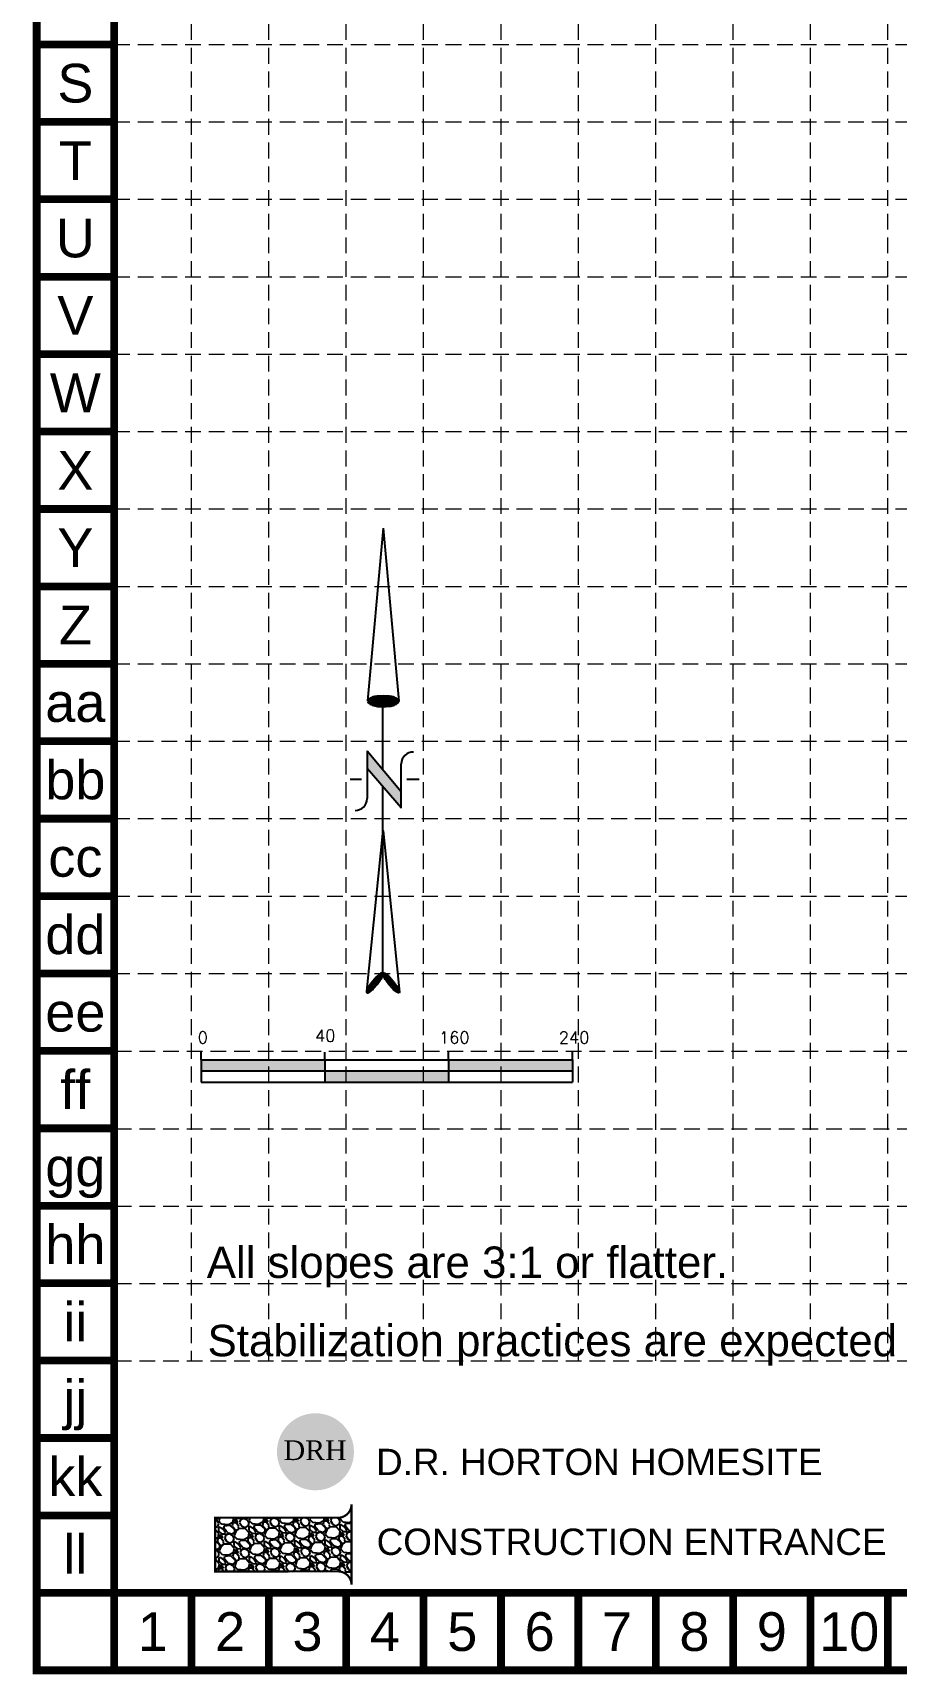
# Model space of a CAD drawing. Header units: feet. Extents: x 2703040 to 2706245, y 7093258 to 7095263.
# Drawn here: x 2703040 to 2703598, y 7093258 to 7094318 of the extents above; entities that cross this region are included whole.
import ezdxf
from ezdxf.enums import TextEntityAlignment as Align

# ---------------------------------------------------------------- set-up
doc = ezdxf.new("R2010")
doc.units = ezdxf.units.FT
doc.header["$LTSCALE"] = 24
doc.header["$MEASUREMENT"] = 0
doc.linetypes.add('HIDDEN', pattern=[0.375, 0.25, -0.125])
doc.linetypes.add('SOLID', pattern=[0])
for name, color, linetype in [('BASE', 7, 'Continuous'), ('GRID', 254, 'HIDDEN'), ('LEGEND', 7, 'Continuous'), ('NARROW', 7, 'Continuous'), ('PSSWR-TXT', 20, 'SOLID')]:
    doc.layers.add(name, color=color, linetype=linetype)
doc.styles.add('DRHorton', font='dutcheb.ttf')
doc.styles.add('L120', font='romans.shx', dxfattribs={"oblique": 15, "height": 6})
doc.styles.add("L200'", font='ARIAL.TTF', dxfattribs={"height": 0.001968503937008})
doc.styles.get("Standard").update_dxf_attribs({"font": 'ARIAL.TTF'})

# ---------------------------------------------------------------- blocks, each defined once
blk = doc.blocks.new('North Arrow')
at = {"layer": 'NARROW'}
for p, q in [((32.43254981860446, 3.058265073213988), (32.43254981860446, 4.631385762768332)), ((28.76667448424996, -2.091662794246076), (34.01874137947743, 2.319861484284047)), ((36.17825519122562, 2.333068732823449), (30.46489879658111, 2.333068732823449)), ((36.15693846157228, 2.319861484284047), (31.03953994826952, -2.091662794246076)), ((0, 0), (22.36344290151465, 2.002084736559482)), ((0, 0), (22.3340256442134, -2.022002755547874)), ((39.10239171702415, 0.006637234364461619), (59.96415737125062, 2.108618273159664)), ((21.65859055236069, -0.04755806894536363), (21.65587945617517, -0.04755806894536363)), ((31.2002493849468, -0.04755806894536363), (21.65859055236069, -0.04755806894536363)), ((28.76667448424996, -2.091662794246076), (34.95439482978327, -2.091662794246076)), ((57.4539157862273, -0.04755806894536363), (33.41071549255503, -0.04755806894536363)), ((59.8310793026576, -2.141789640390925), (39.04486644576536, -0.007715046158409677)), ((57.69334596529006, -0.02703537367779063), (57.76929195033517, -0.01344045038422337)), ((57.76514189648879, -0.05039075473177945), (57.69334596529006, -0.02703537367779063)), ((32.43254981860446, -4.261561808689294), (32.43254981860446, -2.800806882678444))]:
    blk.add_line(p, q, dxfattribs=at)
blk.add_lwpolyline([(22.36469003275943, -2.029144276148145), (22.58571216360451, -1.926685835660464, 0.09157658552841703), (22.86600292222374, -1.437143250313966, 0.04830551554414139), (23.03449076013294, -0.7510674610057322), (23.07365352004581, -0.007926344824227272), (23.0138871940153, 0.8191116749912908, 0.04830551554426889), (22.86600292222374, 1.421290560665511, 0.0915765855283463), (22.58571216360451, 1.91083314601201), (22.36469003275943, 2.01329158649969), (22.14366790191434, 1.91083314601201, 0.09157658552851158), (21.86337714329511, 1.421290560665511, 0.04830551554418233), (21.71549287155813, 0.8191116749912908), (21.65572654552761, -0.007926344824227272), (21.71549287155813, -0.8349643646397453, 0.04830551554422624), (21.86337714329511, -1.437143250313966, 0.09157658552816902), (22.14366790191434, -1.926685835660464)], format="xyb", close=True, dxfattribs=at)
for points in [[(57.45558378554506, -0.03134526075882604), (57.43996657389744, 0.0836624617477355, -0.06681784727068599), (57.67471216397553, 0.4712181194372533, -0.03073031192727785), (58.00862399094058, 0.8372912985578296), (58.52165351551321, 1.292257312707079), (59.07299621394941, 1.699951556056476, -0.03073031192742202), (59.50028108291463, 1.950818694931513, -0.06681784727061153), (59.92804734067704, 2.100220530974184), (60.03732810972451, 2.061125939999329)], [(60.03732810972451, 2.061125939999329), (60.05294532137214, 1.946118217492767, -0.06681784727066456), (59.81819973129404, 1.558562559803249, -0.03073031192683177), (59.43379851860755, 1.137137013811298), (58.97125837981093, 0.7375233665334235), (58.41991568137473, 0.3298291232385964, -0.03073031192764033), (57.99263081235495, 0.07896198436355917, -0.03669233332525137), (57.76236303227506, -0.01733721801429056)], [(57.45558378554506, -0.03527464659782709), (57.43996657389744, -0.150282369049819, 0.06681784727068599), (57.67471216397553, -0.5378380267393368, 0.03073031192727785), (58.00862399094058, -0.903911205859913), (58.52165351551321, -1.358877220063732), (59.07299621394941, -1.766571463358559, 0.03073031192742202), (59.50028108291463, -2.017438602233597, 0.06681784727061153), (59.92804734067704, -2.166840438276267), (60.03732810972451, -2.127745847301412)], [(60.03732810972451, -2.127745847301412), (60.05294532137214, -2.012738124794851, 0.06681784727066456), (59.81819973129404, -1.625182467105333, 0.03073031192683177), (59.43379851860755, -1.203756921113381), (58.97125837981093, -0.804143273835507), (58.41991568137473, -0.3964490305406798, 0.03073031192764033), (57.99263081235495, -0.1455818916656426, 0.03669233332525137), (57.76236303227506, -0.04928268934236257)]]:
    blk.add_lwpolyline(points, format="xyb", dxfattribs=at)
for centre, start, end in [((30.46491631666868, 3.862994872579293), 178.8769027564139, 270), ((34.95439482978327, -3.621588933947351), 358.8769027564139, 90)]:
    blk.add_arc(centre, 1.529926139739004, start, end, dxfattribs=at)
for points in [[(31.04573626156707, -2.092600781761575), (36.15173163068903, 2.358604768796795), (28.74698772917327, -2.064361571265181), (34.01267678058502, 2.358604768796795)], [(23.02743242273209, -0.7618279882990464), (21.67003612299595, -0.04525802260104683), (23.06525461068304, -0.04525802260104683), (21.71626324154204, 0.8195677980802429)], [(23.06525461068304, -0.04525802260104683), (21.71626324154204, 0.8195677980802429), (23.01902749208239, 0.7489697719211108), (21.85494459723486, 1.41965102062386)], [(23.01902749208239, 0.7489697719211108), (21.85494459723486, 1.41965102062386), (22.86773874044229, 1.437300527177285), (22.14491470462235, 1.910307302568981)], [(22.86773874044229, 1.437300527177285), (22.14491470462235, 1.910307302568981), (22.58617356370451, 1.910307302568981), (22.35503797086494, 2.002084736559482)], [(57.44388876337325, 0.08001449623407098), (57.69525844847522, -0.01106567331589758), (57.49810575425727, 0.2124947428819723), (57.77083364797363, -0.01106567331589758)], [(57.450460519849, -0.04004572727353661), (57.68868669199946, -0.016585683588346), (57.44388876337325, 0.08001449623407098), (57.69525844847522, -0.01106567331589758)], [(57.49810575425727, 0.2124947428819723), (57.77083364797363, -0.01106567331589758), (57.59996797960412, 0.3891350717640307), (57.940056377156, 0.06345446541672572)], [(57.59996797960412, 0.3891350717640307), (57.940056377156, 0.06345446541672572), (57.68211493557828, 0.4981552747267415), (58.06984856753843, 0.1324545938769006)], [(57.68211493557828, 0.4981552747267415), (58.06984856753843, 0.1324545938769006), (57.83819415180915, 0.663755583063903), (58.29493122679196, 0.2580348277115263)], [(57.83819415180915, 0.663755583063903), (58.29493122679196, 0.2580348277115263), (58.02877508955135, 0.8569559427633067), (58.51837094691291, 0.405695102581376)], [(58.02877508955135, 0.8569559427633067), (58.51837094691291, 0.405695102581376), (58.26042950528063, 1.069476338470849), (58.73031009321494, 0.5657754006460891)], [(58.26042950528063, 1.069476338470849), (58.73031009321494, 0.5657754006460891), (58.51837094691291, 1.297176762400341), (59.04904028220699, 0.8114158579883224)], [(58.51837094691291, 1.297176762400341), (59.04904028220699, 0.8114158579883224), (58.69580837170361, 1.422756996180397), (59.26097942850902, 0.9949561996836565)], [(59.26426530671961, 0.9963362022790534), (58.69416543257103, 1.419996991044172), (59.44663154890804, 1.149516487475921), (59.00303798687673, 1.64907741756906)], [(59.44663154890804, 1.149516487475921), (59.00303798687673, 1.64907741756906), (59.61749721722299, 1.335816834307479), (59.27576588053853, 1.822957741314895)], [(59.61749721722299, 1.335816834307479), (59.27576588053853, 1.822957741314895), (59.80972109409777, 1.551097235151246), (59.4926338442383, 1.954057985367399)], [(59.80972109409777, 1.551097235151246), (59.4926338442383, 1.954057985367399), (59.93129858887187, 1.730497569169529), (59.69471535579942, 2.039618144699489)], [(59.93129858887187, 1.730497569169529), (59.69471535579942, 2.039618144699489), (60.05287608364597, 1.941637962281675), (59.93129858887187, 2.103098262887215)], [(60.05287608364597, 1.941637962281675), (59.93129858887187, 2.103098262887215), (60.03644669248388, 2.064458190925507)], [(22.86773874044229, -1.439569039612252), (21.72466817219174, -0.8747848301754857), (23.02743242273209, -0.7618279882990464), (21.67003612299595, -0.04525802260104683)], [(22.5777686330548, -1.930225321557373), (21.86334952788457, -1.446628842222708), (22.86773874044229, -1.439569039612252), (21.72466817219174, -0.8747848301754857)], [(22.36344290151465, -2.014942952937417), (22.14491470462235, -1.930225321557373), (22.5777686330548, -1.930225321557373), (21.86334952788457, -1.446628842222708)], [(57.4373170068975, -0.1421659174229717), (57.68868669199946, -0.02210569386079442), (57.450460519849, -0.04004572727353661), (57.68868669199946, -0.016585683588346)], [(57.45703227632475, -0.1932260124704044), (57.69525844847522, -0.02762570418781252), (57.4373170068975, -0.1421659174229717), (57.68868669199946, -0.02210569386079442)], [(57.52603571929285, -0.3257062591183058), (57.76426189149788, -0.05108574781843345), (57.45703227632475, -0.1932260124704044), (57.69525844847522, -0.02762570418781252)], [(57.63446970111545, -0.4802665469105705), (57.90062583830149, -0.1021458429204358), (57.52603571929285, -0.3257062591183058), (57.76426189149788, -0.05108574781843345)], [(57.78397716092513, -0.6624268860650773), (58.09120677609826, -0.2001260253382497), (57.63446970111545, -0.4802665469105705), (57.90062583830149, -0.1021458429204358)], [(57.97455809866733, -0.8735672791772231), (58.33600470472447, -0.3477863002626691), (57.78397716092513, -0.6624268860650773), (58.09120677609826, -0.2001260253382497)], [(58.24071423585337, -1.113687726247008), (58.61366141578401, -0.5423666625029), (57.97455809866733, -0.8735672791772231), (58.33600470472447, -0.3477863002626691)], [(58.61366141578401, -1.433848322321865), (58.92746278743289, -0.771447089027788), (58.24071423585337, -1.113687726247008), (58.61366141578401, -0.5423666625029)], [(58.91431927448139, -1.64498871543401), (59.20019068109468, -1.004667523229728), (58.61366141578401, -1.433848322321865), (58.92746278743289, -0.771447089027788)], [(59.11804372517508, -1.794028992899257), (59.56985198281473, -1.35518817585762), (58.91760515269198, -1.651888728247286), (59.20019068109468, -1.011567536097573)], [(59.34805520177179, -1.927889242142555), (59.81300697236293, -1.62152867174882), (59.11804372517508, -1.794028992899257), (59.56985198281473, -1.35518817585762)], [(59.53699320043597, -1.324828119304584), (59.41377276652929, -1.18406785724801), (59.20840537670301, -1.014327541233797)], [(59.58299549571166, -2.052089473381784), (59.92801271066128, -1.787128980031412), (59.34805520177179, -1.927889242142555), (59.81300697236293, -1.62152867174882)], [(59.78343406819477, -2.12522960951901), (60.04630432717022, -2.007929391147627), (59.58299549571166, -2.052089473381784), (59.92801271066128, -1.787128980031412)], [(59.92308389326354, -2.166629686616943), (60.03808963156189, -2.132129622386856), (59.78343406819477, -2.12522960951901), (60.04630432717022, -2.007929391147627)]]:
    blk.add_solid(points, dxfattribs=at)
blk = doc.blocks.new('DRHorton')
h = blk.add_hatch(color=1)
h.paths.add_polyline_path([(78.69822540696084, 25.78470422915278, 1), (40.43404856909645, 25.78470422915278, 1)])
h.paths.add_polyline_path([(42.32948281545312, 17.90510793809595), (76.50029822822269, 17.90510793809595), (76.50029822822269, 34.86907338622756), (42.32948281545312, 34.86907338622756)], flags=24)
at = {"layer": 'BASE', "color": 176, "style": 'DRHorton'}
blk.add_text('DRH', height=9.814143575853077, dxfattribs=at).set_placement((59.39083912051757, 21.64263810623019), align=Align.CENTER)

msp = doc.modelspace()

# ---------------------------------------------------------------- hatches: boundary and pattern name
h = msp.add_hatch(color=7)
h.paths.add_polyline_path([(2703228.511814552, 7093647.584164031), (2703228.511814552, 7093654.791673563), (2703148.511814552, 7093654.791673563), (2703148.511814552, 7093647.584164031)])
h.paths.add_polyline_path([(2703228.511814552, 7093647.584164031), (2703228.511814552, 7093640.376654497), (2703308.511814552, 7093640.376654497), (2703308.511814552, 7093647.584164031)])
h.paths.add_polyline_path([(2703308.511814552, 7093654.791673563), (2703308.511814552, 7093647.584164031), (2703388.511814552, 7093647.584164031), (2703388.511814552, 7093654.791673563)])
at = {"layer": 'LEGEND'}
h = msp.add_hatch(dxfattribs=at)
h.set_pattern_fill('GRAVEL', color=4, scale=13.86260568, angle=-43.93425516442545, style=0)
h.set_pattern_definition([(184.0785448355745, (2683781.017764823, 7084938.73219178), (-166.4286700967142, -12.90012517742085), [1.865019517764479, -184.6372649612198]), (141.0354448355745, (2683779.157465138, 7084938.599544423), (129.4138602394132, -105.4370453932617), [3.200432048130244, -316.8426757266543]), (88.57614483557452, (2683776.669016144, 7084940.612100129), (-5.972092990332666, -205.9959002309948), [2.256665853435843, -223.410196742262]), (223.3394448355745, (2683770.371077337, 7084941.867505577), (202.3494565874276, 190.0410600042652), [2.914446492951841, -288.5301473518095]), (248.8994448355745, (2683768.251399139, 7084939.867265717), (65.50494608534305, 167.8872980571533), [2.857845473960401, -282.9270900750387]), (313.3394448355745, (2683767.22255452, 7084937.201035835), (-190.0410600042652, 202.3494565874276), [2.914446492951842, -288.5301473518097]), (353.7599448355745, (2683769.22279438, 7084935.081357636), (-225.9618184656925, 25.20873596645902), [3.854206394604723, -381.5661280885427]), (28.32104483557454, (2683773.054162649, 7084934.662430281), (281.4840208457129, 152.2968542455485), [3.638767639731842, -360.2381210969034]), (77.49534483557453, (2683776.257381607, 7084936.388705989), (45.17437409372704, 206.7252144442179), [2.924316668195983, -289.5076689913325]), (131.3021448355745, (2683776.890553946, 7084939.243655989), (100.1944043642565, -115.7844812647519), [3.33855905112576, -163.5893241921339]), (178.4631448355746, (2683774.687008331, 7084941.751713649), (-225.5971937077956, 5.607425712902529), [4.317480813824645, -427.4309194085705]), (94.87984483557395, (2683780.158031655, 7084932.245532855), (-12.17086815776775, 127.2260892314278), [1.473608846389677, -145.8878996098335]), (127.5349448355745, (2683780.032677116, 7084933.713806668), (110.5418284659224, -145.004239039005), [2.803531784906161, -277.5503121107826]), (181.0657448355745, (2683778.324633455, 7084935.936960949), (-9.618329288966425, -9.982970342685796), [1.960463557871263, -17.64421360865842]), (159.2643448355745, (2683778.780024905, 7084937.808199861), (69.1514989505941, -28.12568123538545), [1.05574832337744, -104.5187097240132]), (247.8671448355745, (2683777.792667408, 7084938.181993685), (18.872015203665, 39.56722993761016), [1.493044219553041, -73.1593746971842]), (347.0295448355745, (2683777.230153467, 7084936.798963907), (49.185558529643, -8.889000615437), [2.424971748996721, -78.40721656601069]), (117.6308448355745, (2683779.593247923, 7084936.254682013), (10.34762789120101, -29.21960811811938), [1.753494855068871, -42.08391810946996]), (332.4552448355745, (2683772.002546401, 7084943.760622947), (128.6846032997516, -66.23445528814518), [2.456453726496, -243.1895427403597]), (26.4119448355745, (2683774.18056715, 7084942.624655836), (-145.7334315479331, -71.33940156981214), [2.060828822994481, -204.0216237356775]), (249.2643448355745, (2683781.516913185, 7084938.251275464), (28.12568123538545, 69.1514989505941), [2.111482784149199, -103.4629752632414]), (299.6762448355745, (2683780.769325537, 7084936.27656047), (-70.97478566293834, 126.1321132536505), [2.456453726496, -243.1895427403597]), (295.5097448355746, (2683766.039184087, 7084937.571183249), (-30.67824056389458, 68.05754384367992), [2.368842058598401, -116.0733163217443]), (250.8408448355745, (2683767.059359269, 7084935.433273004), (55.88686405797939, 157.9042303847837), [1.98482015605104, -196.4974865637722]), (22.86714483557454, (2683771.998416545, 7084928.172124947), (68.0575767094049, 30.67816820659275), [2.111482784149202, -103.4629752632415]), (333.4197448355745, (2683773.943960264, 7084928.992640784), (-168.251846822925, 85.10644735384177), [2.323802452744081, -230.0558190044083]), (25.50974483557454, (2683767.106762591, 7084932.885104841), (-68.05754384367992, -30.67824056389454), [1.184421029299201, -117.2577373510436]), (57.37564483557452, (2683771.39943851, 7084928.749224526), (28.49036887013057, 49.55018006130821), [0.7068542636232001, -69.97883548820472]), (122.0295448355745, (2683771.780525153, 7084929.344556152), (20.33059958334682, -38.83793204943172), [2.857845473960396, -54.29913331827595]), (142.0747448355744, (2683770.264848018, 7084931.767369777), (109.4479897958766, -86.20030029007667), [2.648450815164, -262.1962564108828]), (259.7558448355745, (2683776.364504098, 7084935.900496854), (9.253667795860938, 29.58426924048911), [1.99929271638096, -47.98303905574871]), (309.2229448355745, (2683776.008942321, 7084933.933074679), (150.4737074227118, -183.4775555608729), [3.490520934589893, -345.5609764323553]), (17.01114483557456, (2683778.216134345, 7084931.229004083), (-107.2601571724124, -31.40746910146262), [1.427238430390076, -141.2970204867879]), (46.06574483557452, (2683779.580932076, 7084931.64655482), (-0.3646409408816133, 19.60129356605247), [0.8317563408, -13.0308493392]), (76.3221448355745, (2683770.353738463, 7084932.259225321), (-27.39648984032329, -108.3540513609282), [1.925848631488322, -190.6596244719938]), (4.078544835574532, (2683770.809129912, 7084934.130464233), (166.4286700967142, 12.90012517742088), [3.730039035528958, -182.7722454434553]), (316.0657448355745, (2683774.529729281, 7084934.395758947), (19.60129356605247, 0.3646409408816158), [3.604277476800001, -10.2583282032]), (281.3705448355745, (2683777.125300766, 7084931.894994106), (-32.501248224344, 166.0640646304917), [2.191872034487521, -216.9951650629964]), (210.1203448355745, (2683777.557437141, 7084929.746144633), (-48.45627261683986, -30.31354503043055), [2.018423112219361, -98.90287112480551]), (163.7117448355745, (2683775.811552767, 7084928.73326227), (-285.8596732727173, 82.91841007622243), [3.28633861552918, -325.34806357901]), (131.4918448355745, (2683772.65711375, 7084929.654984398), (-120.160303560227, 135.0211627872673), [3.476727641938321, -344.1956622615404])])
edge = h.paths.add_edge_path()
edge.add_line((2703245.732811447, 7093315.690023924), (2703245.732811447, 7093367.680346834))
edge.add_arc((2703237.06775937, 7093367.680346833), 8.665052076820729, -89.96094406197471, 9.248424248653464e-11, ccw=False)
edge.add_line((2703237.073665943, 7093359.015296769), (2703157.663774824, 7093359.00810409))
edge.add_line((2703157.663774824, 7093359.00810409), (2703157.663774824, 7093324.321914339))
edge.add_line((2703157.663774824, 7093324.321914339), (2703237.061852797, 7093324.355073988))
edge.add_arc((2703237.06775937, 7093315.690023924), 8.665052076788747, 2.580691216280684e-11, 90.03905593795992, ccw=False)

# ---------------------------------------------------------------- linework, layer by layer
at = {"color": 7}
for p, q in [((2703148.511814552, 7093654.791673563), (2703148.511814552, 7093659.591673564)), ((2703228.511814552, 7093654.791673563), (2703228.511814552, 7093659.591673564)), ((2703308.511814552, 7093654.791673563), (2703308.511814552, 7093659.591673564)), ((2703388.511814552, 7093654.791673563), (2703388.511814552, 7093659.591673564)), ((2703148.511814552, 7093654.791673563), (2703228.511814552, 7093654.791673563)), ((2703148.511814552, 7093654.791673563), (2703148.511814552, 7093640.376654497)), ((2703148.511814552, 7093647.584164031), (2703388.511814552, 7093647.584164031)), ((2703228.511814552, 7093654.791673563), (2703388.511814552, 7093654.791673563)), ((2703228.511814552, 7093654.791673563), (2703228.511814552, 7093640.376654497)), ((2703308.511814552, 7093654.791673563), (2703308.511814552, 7093640.376654497)), ((2703388.511814552, 7093654.791673563), (2703388.511814552, 7093640.376654497)), ((2703148.511814552, 7093640.376654497), (2703228.511814552, 7093640.376654497)), ((2703228.511814552, 7093640.376654497), (2703388.511814552, 7093640.376654497))]:
    msp.add_line(p, q, dxfattribs=at)
at = {"layer": 'BASE', "const_width": 5}
for points in [[(2703042.330772527, 7093260.486857073), (2706242.330772527, 7093260.486857073), (2706242.330772527, 7095260.486857073), (2703042.330772527, 7095260.486857073)], [(2703092.330772527, 7093310.486857073), (2706192.330772527, 7093310.486857073), (2706192.330772527, 7095210.486857073), (2703092.330772527, 7095210.486857073)]]:
    msp.add_lwpolyline(points, close=True, dxfattribs=at)
for points in [[(2703092.330772527, 7094310.486857073), (2703042.330772527, 7094310.486857073)], [(2703092.330772527, 7094260.486857073), (2703042.330772527, 7094260.486857073)], [(2703092.330772527, 7094210.486857073), (2703042.330772527, 7094210.486857073)], [(2703092.330772527, 7094160.486857073), (2703042.330772527, 7094160.486857073)], [(2703092.330772527, 7094110.486857073), (2703042.330772527, 7094110.486857073)], [(2703092.330772527, 7094060.486857073), (2703042.330772527, 7094060.486857073)], [(2703092.330772527, 7094010.486857073), (2703042.330772527, 7094010.486857073)], [(2703092.330772527, 7093960.486857073), (2703042.330772527, 7093960.486857073)], [(2703092.330772527, 7093910.486857073), (2703042.330772527, 7093910.486857073)], [(2703092.330772527, 7093860.486857073), (2703042.330772527, 7093860.486857073)], [(2703092.330772527, 7093810.486857073), (2703042.330772527, 7093810.486857073)], [(2703092.330772527, 7093760.486857073), (2703042.330772527, 7093760.486857073)], [(2703092.330772527, 7093710.486857073), (2703042.330772527, 7093710.486857073)], [(2703092.330772527, 7093660.486857073), (2703042.330772527, 7093660.486857073)], [(2703092.330772527, 7093610.486857073), (2703042.330772527, 7093610.486857073)], [(2703092.330772527, 7093560.486857073), (2703042.330772527, 7093560.486857073)], [(2703092.330772527, 7093510.486857073), (2703042.330772527, 7093510.486857073)], [(2703092.330772527, 7093460.486857073), (2703042.330772527, 7093460.486857073)], [(2703092.330772527, 7093410.486857073), (2703042.330772527, 7093410.486857073)], [(2703092.330772527, 7093360.486857073), (2703042.330772527, 7093360.486857073)], [(2703092.330772527, 7093310.486857073), (2703042.330772527, 7093310.486857073)], [(2703092.330772527, 7093260.486857073), (2703092.330772527, 7093310.486857073)], [(2703142.330772527, 7093260.486857073), (2703142.330772527, 7093310.486857073)], [(2703192.330772527, 7093260.486857073), (2703192.330772527, 7093310.486857073)], [(2703242.330772527, 7093260.486857073), (2703242.330772527, 7093310.486857073)], [(2703292.330772527, 7093260.486857073), (2703292.330772527, 7093310.486857073)], [(2703342.330772527, 7093260.486857073), (2703342.330772527, 7093310.486857073)], [(2703392.330772527, 7093260.486857073), (2703392.330772527, 7093310.486857073)], [(2703442.330772527, 7093260.486857073), (2703442.330772527, 7093310.486857073)], [(2703492.330772527, 7093260.486857073), (2703492.330772527, 7093310.486857073)], [(2703542.330772527, 7093260.486857073), (2703542.330772527, 7093310.486857073)], [(2703592.330772527, 7093260.486857073), (2703592.330772527, 7093310.486857073)]]:
    msp.add_lwpolyline(points, dxfattribs=at)
at = {"layer": 'GRID', "color": 252, "linetype": 'HIDDEN', "lineweight": 0, "ltscale": 1.7}
for p, q in [((2703142.163601807, 7095210.961557052), (2703142.163601807, 7093460.266024924)), ((2703192.163601807, 7095210.961557052), (2703192.163601807, 7093460.266024924)), ((2703242.163601807, 7095210.961557052), (2703242.163601807, 7093460.266024924)), ((2703292.163601807, 7095210.961557052), (2703292.163601807, 7093460.266024924)), ((2703342.163601807, 7095210.961557052), (2703342.163601807, 7093460.266024924)), ((2703392.163601807, 7095210.961557052), (2703392.163601807, 7093460.266024924)), ((2703442.163601807, 7095210.961557052), (2703442.163601807, 7093460.266024924)), ((2703492.163601807, 7095210.961557052), (2703492.163601807, 7093460.266024924)), ((2703542.163601807, 7095210.961557052), (2703542.163601807, 7093460.266024924)), ((2703592.163601807, 7095210.961557052), (2703592.163601807, 7093460.266024924)), ((2703092.330772527, 7094310.486857073), (2706192.330772527, 7094310.486857073)), ((2703092.330772527, 7094260.486857073), (2706192.330772527, 7094260.486857073)), ((2703092.330772527, 7094210.486857073), (2706192.330772527, 7094210.486857073)), ((2703092.330772527, 7094160.486857073), (2706192.330772527, 7094160.486857073)), ((2703092.330772527, 7094110.486857073), (2706192.330772527, 7094110.486857073)), ((2703092.330772527, 7094060.486857073), (2706192.330772527, 7094060.486857073)), ((2703092.330772527, 7094010.486857073), (2706192.330772527, 7094010.486857073)), ((2703092.330772527, 7093960.486857073), (2706192.330772527, 7093960.486857073)), ((2703092.330772527, 7093910.486857073), (2706192.330772527, 7093910.486857073)), ((2703092.330772527, 7093860.486857073), (2706192.330772527, 7093860.486857073)), ((2703092.330772527, 7093810.486857073), (2706192.330772527, 7093810.486857073)), ((2703092.330772527, 7093760.486857073), (2706192.330772527, 7093760.486857073)), ((2703092.330772527, 7093710.486857073), (2706192.330772527, 7093710.486857073)), ((2703093.451824757, 7093660.266024924), (2706193.451824757, 7093660.266024924)), ((2703093.451824757, 7093610.266024924), (2706193.451824757, 7093610.266024924)), ((2703093.451824757, 7093560.266024924), (2706193.451824757, 7093560.266024924)), ((2703093.451824757, 7093510.266024924), (2706193.451824757, 7093510.266024924)), ((2703093.451824757, 7093460.266024924), (2706193.451824757, 7093460.266024924))]:
    msp.add_line(p, q, dxfattribs=at)
at = {"layer": 'LEGEND', "color": 4, "const_width": 1.386260568000001}
msp.add_lwpolyline([(2703245.732811447, 7093315.690023924), (2703245.732811447, 7093367.680346833, -0.4140139244211871), (2703237.073665943, 7093359.015296769), (2703157.663774824, 7093359.00810409), (2703157.663774824, 7093324.321914339), (2703237.061852797, 7093324.355073988, -0.4144132285109485)], format="xyb", close=True, dxfattribs=at)

# ---------------------------------------------------------------- block references
at = {"layer": 'BASE', "xscale": 5, "yscale": 5, "zscale": 5, "rotation": 270}
msp.add_blockref('North Arrow', (2703266.283326896, 7093998.180479405), dxfattribs=at)
at = {"layer": 'PSSWR-TXT', "xscale": 1.300000000046566, "yscale": 1.299999999813735, "zscale": 1.3}
msp.add_blockref('DRHorton', (2703145.033519145, 7093368.084169468), dxfattribs=at)

# ---------------------------------------------------------------- texts
at = {"color": 7, "style": 'L120'}
for s, p in [('0', (2703146.389630473, 7093665.315739604)), ('40', (2703222.217838404, 7093666.486508097)), ('160', (2703302.288913897, 7093665.315739604)), ('240', (2703379.721174066, 7093665.315781461))]:
    msp.add_text(s, height=7.68, dxfattribs=at).set_placement(p)
at = {"layer": 'BASE'}
for s, p in [('S', (2703067.330772527, 7094285.486857073)), ('T', (2703067.330772527, 7094235.486857073)), ('U', (2703067.330772527, 7094185.486857073)), ('V', (2703067.330772527, 7094135.486857073)), ('W', (2703067.330772527, 7094085.486857073)), ('X', (2703067.330772527, 7094035.486857073)), ('Y', (2703067.330772527, 7093985.486857073)), ('Z', (2703067.330772527, 7093935.486857073)), ('aa', (2703067.330772527, 7093885.486857073)), ('bb', (2703067.330772527, 7093835.486857073)), ('cc', (2703067.330772527, 7093785.486857073)), ('dd', (2703067.330772527, 7093735.486857073)), ('ee', (2703067.330772527, 7093685.486857073)), ('ff', (2703067.330772527, 7093635.486857073)), ('gg', (2703067.330772527, 7093585.486857073)), ('hh', (2703067.330772527, 7093535.486857073)), ('ii', (2703067.330772527, 7093485.486857073)), ('jj', (2703067.330772527, 7093435.486857073)), ('kk', (2703067.330772527, 7093385.486857073)), ('ll', (2703067.330772527, 7093335.486857073)), ('1', (2703117.330772527, 7093285.486857073)), ('2', (2703167.330772527, 7093285.486857073)), ('3', (2703217.330772527, 7093285.486857073)), ('4', (2703267.330772527, 7093285.486857073)), ('5', (2703317.330772527, 7093285.486857073)), ('6', (2703367.330772527, 7093285.486857073)), ('7', (2703417.330772527, 7093285.486857073)), ('8', (2703467.330772527, 7093285.486857073)), ('9', (2703517.330772527, 7093285.486857073)), ('10', (2703567.330772527, 7093285.486857073))]:
    msp.add_text(s, height=25, dxfattribs=at).set_placement(p, align=Align.MIDDLE_CENTER)
at = {"layer": 'BASE', "color": 7, "style": "L200'"}
for s, p in [('All slopes are 3:1 or flatter.', (2703152.205273601, 7093513.883875471)), ('Stabilization practices are expected to be used at all disturbed areas; DR Horton lots are the disturbed area.', (2703152.714598287, 7093463.322017263))]:
    msp.add_text(s, height=20.27721572879953, dxfattribs=at).set_placement(p)
at = {"layer": 'LEGEND', "style": "L200'"}
for s, p in [('D.R. HORTON HOMESITE', (2703261.630753894, 7093386.5382313)), ('CONSTRUCTION ENTRANCE', (2703261.981502486, 7093334.972966501))]:
    msp.add_text(s, height=17.04954555410134, dxfattribs=at).set_placement(p)

doc.saveas('drawing.dxf')
